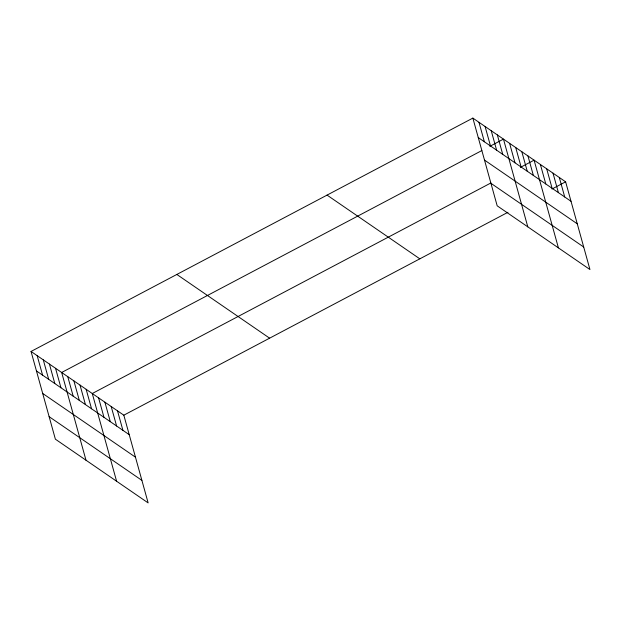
<?xml version="1.0" encoding="UTF-8"?>
<svg xmlns="http://www.w3.org/2000/svg" width="621" height="621" viewBox="0 0 621 621"><rect width="100%" height="100%" fill="white"/><g stroke="black" fill="none" stroke-linecap="round" stroke-linejoin="round"><path stroke-width="0.93" d="M31.05 351.455L123.82 415.185L148.14 502.901L55.378 439.179L31.05 351.455L472.86 118.099L565.622 181.821L589.95 269.545L497.18 205.815L472.86 118.099M481.842 150.554L61.665 372.484L85.993 460.208M489.853 146.315L503.468 139.127L527.796 226.844M490.823 183.001L92.273 393.512L116.601 481.236M520.468 167.352L534.083 160.156L558.411 247.872M123.82 415.185L507.947 212.289M552.007 189.017L565.622 181.821M478.263 137.575L571.025 201.305M484.504 160.094L577.274 223.824M490.939 183.296L583.701 247.026M327.057 195.103L419.827 258.833M176.845 274.451L269.615 338.173M36.453 370.939L129.215 434.661M42.694 393.458L135.463 457.18M49.129 416.66L141.899 480.382M559.311 177.49L564.714 196.966M553.008 173.158L558.411 192.634M546.697 168.819L552.1 188.303M540.394 164.487L545.789 183.971M527.959 155.949L533.361 175.433M521.834 151.741L527.237 171.225M515.717 147.534L521.12 167.018M509.593 143.335L514.995 162.811M497.343 134.92L502.746 154.404M491.227 130.713L496.629 150.197M485.102 126.505L490.505 145.989M478.977 122.306L484.38 141.782M117.509 410.846L122.911 430.33M111.198 406.514L116.601 425.998M104.895 402.183L110.297 421.667M98.584 397.851L103.986 417.328M86.156 389.313L91.559 408.789M80.031 385.105L85.434 404.582M73.907 380.898L79.309 400.382M67.782 376.691L73.185 396.175M55.541 368.284L60.943 387.76M49.416 364.077L54.819 383.553M43.291 359.87L48.694 379.353M37.175 355.662L42.577 375.146"/></g></svg>
